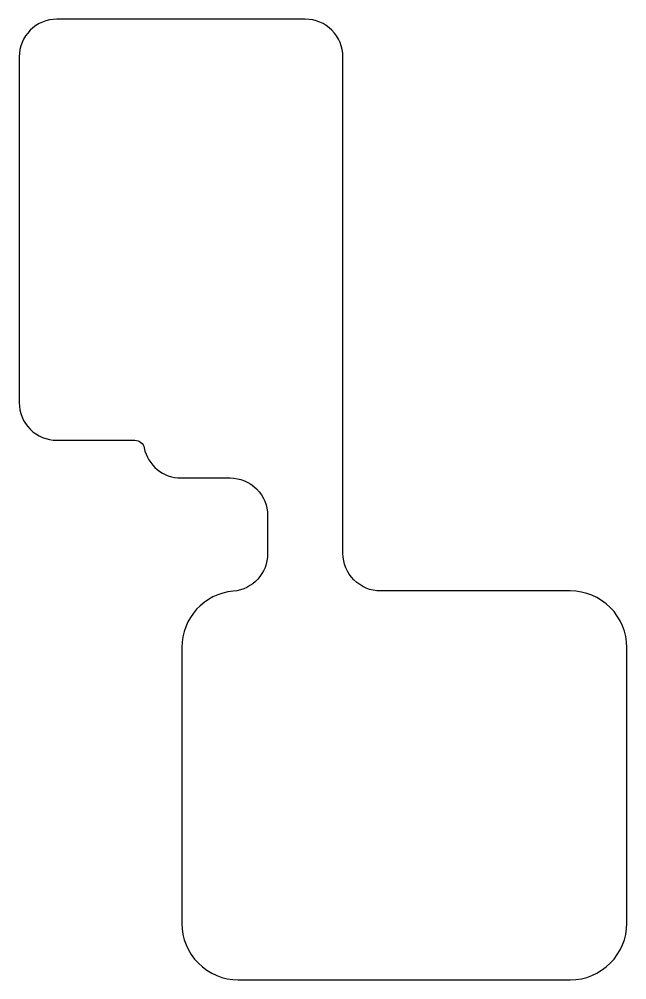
# Model space of a CAD drawing. Header units: millimetres. Extents: x 2.9 to 11, y 1.8 to 14.5.
import ezdxf

# ---------------------------------------------------------------- set-up
doc = ezdxf.new("R2010")
doc.units = ezdxf.units.MM
doc.layers.add('pixel_electrodes_small_upper_6', color=4, linetype='Continuous')

msp = doc.modelspace()

# ---------------------------------------------------------------- linework, layer by layer
at = {"layer": 'pixel_electrodes_small_upper_6'}
msp.add_lwpolyline([(2.93, 14), (2.93, 9.411, 0.414214), (3.43, 8.911), (4.468, 8.911, -0.356394), (4.59, 8.811, 0.356394), (5.08, 8.411), (5.73, 8.411, -0.414214), (6.23, 7.911), (6.23, 7.406, -0.388526), (5.774, 6.908, 0.388526), (5.09, 6.161), (5.09, 2.5, 0.414214), (5.84, 1.75), (10.25, 1.75, 0.414214), (11, 2.5), (11, 6.161, 0.414214), (10.25, 6.911), (7.73, 6.911, -0.414214), (7.23, 7.411), (7.23, 8.411), (7.23, 9.866), (7.23, 14, 0.414214), (6.73, 14.5), (3.43, 14.5, 0.414214)], format="xyb", close=True, dxfattribs=at)

doc.saveas('drawing.dxf')
